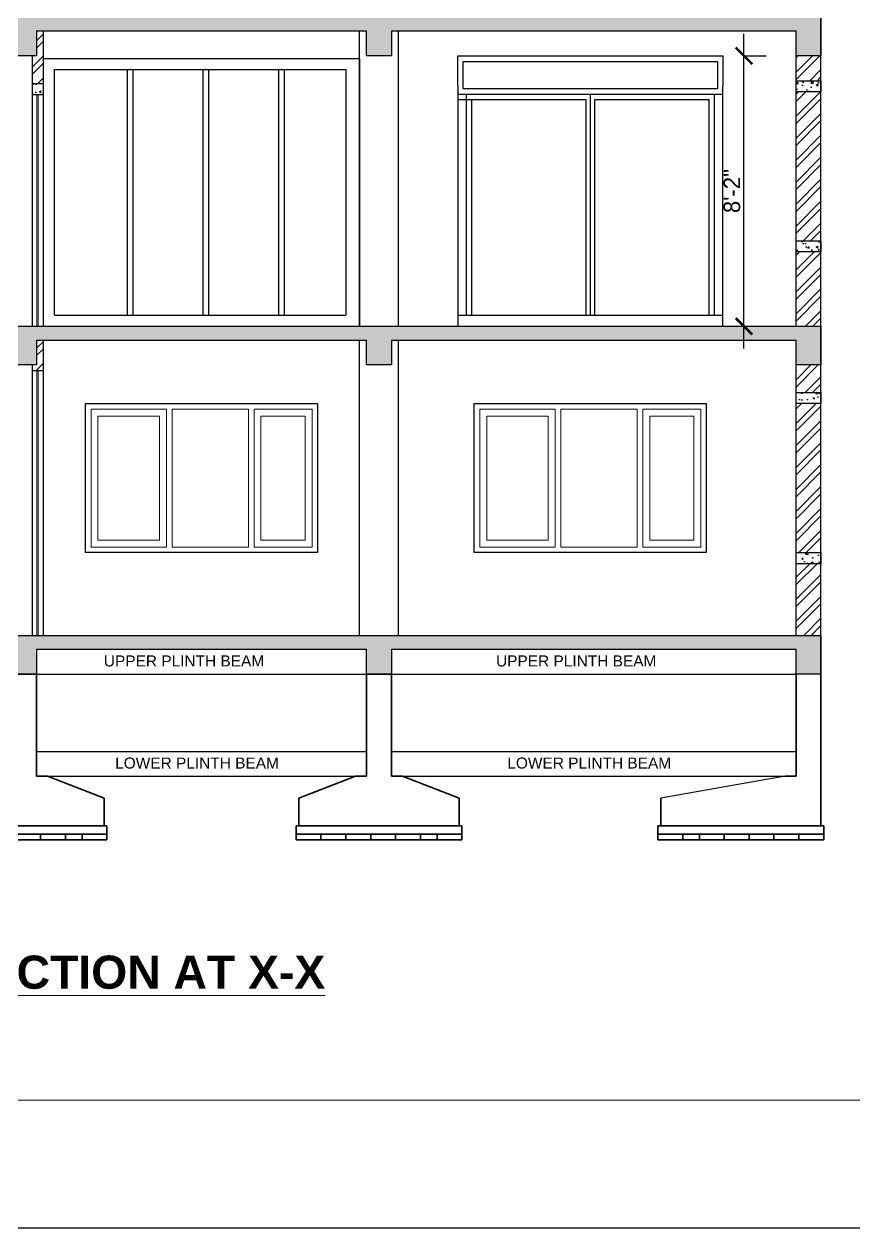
# Model space of a CAD drawing. Header units: inches. Extents: x -2812 to 9774, y -15726 to -746.
# Drawn here: x 4590.8 to 4891.2, y -9492.2 to -9056 of the extents above; entities that cross this region are included whole.
import ezdxf

# ---------------------------------------------------------------- set-up
doc = ezdxf.new("R2010")
doc.units = ezdxf.units.IN
doc.header["$LTSCALE"] = 17
doc.header["$MEASUREMENT"] = 0
doc.linetypes.add('ACAD_ISO02W100', pattern=[15, 12, -3])
for name, color, linetype, lineweight in [('DOOR & WIN', 1, 'Continuous', 25), ('ELE1', 3, 'Continuous', 9), ('ELEVATION', 7, 'Continuous', 25), ('furnitures', 45, 'Continuous', 9), ('OUTLINE', 1, 'Continuous', 25), ('TEXT', 231, 'Continuous', 20), ('WALL', 1, 'Continuous', 35), ('WINDOW FRAME', 161, 'Continuous', 20)]:
    doc.layers.add(name, color=color, linetype=linetype, lineweight=lineweight)
doc.styles.add('ARCHITECTURE', font='stylu.ttf')
doc.dimstyles.new('8 SCALE', dxfattribs={"dimscale": 0, "dimtxt": 6, "dimasz": 6, "dimexe": 8, "dimexo": 8, "dimgap": 1.25, "dimtad": 1, "dimdec": 0, "dimzin": 3, "dimdsep": 46, "dimlunit": 4, "dimtxsty": 'ARCHITECTURE', "dimblk": 'ARCHTICK', "dimcen": 8, "dimdle": 8, "dimclrd": 5, "dimclre": 5, "dimclrt": 7, "dimadec": 0, "dimazin": 0, "dimtfac": 0.75, "dimtdec": 0, "dimtix": 1, "dimtmove": 2, "dimatfit": 3, "dimldrblk": 'ARCHTICK', "dimfxl": 8, "dimfxlon": 1, "dimtolj": 1, "dimtzin": 0, "dimlwd": -1, "dimlwe": -1, "dimarcsym": 0})
pattern_1 = [(50, (1436.608, -6453.4055), (7.172602, -0.627521), [0.75, -8.25]), (355, (1436.608, -6453.4055), (-1.387513, 7.521921), [0.6, -6.6]), (100.45144, (1437.2056, -6453.458), (5.785088, 6.8944), [0.637402, -7.011421]), (46.1842, (1436.608, -6451.4055), (10.672413, -1.655193), [1.125, -12.375]), (96.63564, (1437.497, -6451.543), (9.34662, 9.741186), [0.956103, -10.517138]), (351.18416, (1436.608, -6451.405), (9.34662, 9.741186), [0.9, -9.9]), (21, (1437.608, -6451.9055), (5.9690705, -4.026189), [0.75, -8.25]), (326, (1437.608, -6451.9055), (2.433153, 7.2515), [0.6, -6.6]), (71.45144, (1438.105, -6452.241), (8.402224, 3.225312), [0.637402, -7.011421]), (37.5, (1436.608, -6453.4055), (0.1215986, 3.3289385), [0, -6.52, 0, -6.7, 0, -6.625]), (7.5, (1436.608, -6453.4055), (2.6306954, 3.944117), [0, -3.82, 0, -6.37, 0, -2.525]), (327.5, (1434.378, -6453.4055), (5.3382244, -0.2255487), [0, -2.5, 0, -7.8, 0, -10.35]), (317.5, (1433.378, -6453.4055), (5.8318617, 1.00105), [0, -3.25, 0, -5.18, 0, -7.35])]
pattern_2 = [(45, (1436.608, -6453.4055), (-3.9774756, 3.9774756), []), (45, (1439.2595, -6453.4055), (-3.9774756, 3.9774756), [])]

# ---------------------------------------------------------------- blocks, each defined once
blk = doc.blocks.new('DSFFDFFD')
at = {"layer": 'ELEVATION', "linetype": 'Continuous'}
for p, q in [((-9566.27, -3437), (-9650.27, -3437)), ((-9650.27, -3437), (-9650.27, -3491)), ((-9566.27, -3491), (-9566.27, -3437)), ((-9650.27, -3491), (-9566.27, -3491))]:
    blk.add_line(p, q, dxfattribs=at)
at = {"layer": 'WINDOW FRAME'}
for p, q in [((-9627.27, -3439), (-9648.27, -3439)), ((-9648.27, -3439), (-9648.27, -3489)), ((-9627.27, -3439), (-9627.27, -3489)), ((-9597.57, -3439), (-9625.27, -3439)), ((-9625.27, -3439), (-9625.27, -3489)), ((-9597.57, -3489), (-9597.57, -3439)), ((-9574.57, -3439), (-9595.57, -3439)), ((-9595.57, -3489), (-9595.57, -3439)), ((-9595.57, -3439), (-9568.27, -3439)), ((-9595.57, -3489), (-9595.57, -3439)), ((-9568.27, -3489), (-9568.27, -3439)), ((-9568.27, -3439), (-9568.27, -3489)), ((-9629.77, -3441.5), (-9645.77, -3441.5)), ((-9645.77, -3441.5), (-9645.77, -3486.5)), ((-9629.77, -3486.5), (-9629.77, -3441.5)), ((-9593.07, -3441.5), (-9570.77, -3441.5)), ((-9593.07, -3486.5), (-9593.07, -3441.5)), ((-9570.77, -3441.5), (-9570.77, -3486.5)), ((-9648.27, -3489), (-9627.27, -3489)), ((-9645.77, -3486.5), (-9629.77, -3486.5)), ((-9625.27, -3489), (-9597.57, -3489)), ((-9595.57, -3489), (-9574.57, -3489)), ((-9568.27, -3489), (-9595.57, -3489)), ((-9570.77, -3486.5), (-9593.07, -3486.5))]:
    blk.add_line(p, q, dxfattribs=at)
blk = doc.blocks.new('_ArchTick')
at = {"color": 0, "linetype": 'ByBlock', "const_width": 0.15}
blk.add_lwpolyline([(-0.5, -0.5), (0.5, 0.5)], dxfattribs=at)
blk = doc.blocks.new('*D3185')
at = {"layer": 'Defpoints', "color": 0, "transparency": 16777216}
for p in [(4843.74, -9067.52), (4851.36, -9067.52), (4843.74, -9165.52)]:
    blk.add_point(p, dxfattribs=at)
at = {"layer": 'OUTLINE', "color": 5, "transparency": 16777216}
for p, q in [((4851.36, -9173.52), (4851.36, -9059.52)), ((4851.36, -9067.52), (4859.36, -9067.52)), ((4851.36, -9165.52), (4859.36, -9165.52))]:
    blk.add_line(p, q, dxfattribs=at)
at = {"layer": 'OUTLINE', "color": 5, "transparency": 16777216, "xscale": 6, "yscale": 6, "zscale": 6}
for p, rotation in [((4851.36, -9067.52), 90), ((4851.36, -9165.52), 270)]:
    blk.add_blockref('_ArchTick', p, dxfattribs=dict(at, rotation=rotation))
at = {"layer": 'OUTLINE', "color": 7, "transparency": 16777216, "insert": (4847.01, -9116.52), "char_height": 6, "attachment_point": 5, "rotation": 90, "style": 'ARCHITECTURE'}
blk.add_mtext('\\A1;8\'-2"', dxfattribs=at)

msp = doc.modelspace()

# ---------------------------------------------------------------- hatches: boundary and pattern name
at = {"layer": 'OUTLINE', "true_color": 0xf7abae}
h = msp.add_hatch(dxfattribs=at)
h.set_pattern_fill('AR-CONC', color=241)
h.set_pattern_definition(pattern_1)
h.paths.add_polyline_path([(4476.24, -9004.52), (4419.24, -9004.52), (4419.24, -9009.52), (4464.66, -9009.52), (4534.66, -9058.52), (4586.25, -9058.52), (4586.25, -9067.52), (4595.25, -9067.52), (4595.25, -9058.52), (4714.74, -9058.52), (4714.74, -9067.52), (4723.74, -9067.52), (4723.74, -9058.52), (4870.24, -9058.52), (4870.24, -9067.52), (4879.24, -9067.52), (4879.24, -9053.52), (4870.24, -9053.52), (4536.24, -9053.52), (4536.24, -9046.52), (4526.24, -9046.52), (4526.24, -9039.52), (4516.24, -9039.52), (4516.24, -9032.52), (4506.24, -9032.52), (4506.24, -9025.52), (4496.24, -9025.52), (4496.24, -9018.52), (4486.24, -9018.52), (4486.24, -9011.52), (4476.24, -9011.52)])
at = {"layer": 'OUTLINE'}
h = msp.add_hatch(dxfattribs=at)
h.set_pattern_fill('ANSI32', color=8, scale=15)
h.set_pattern_definition(pattern_2)
h.paths.add_polyline_path([(4597.75, -9068.52), (4597.75, -9058.52), (4595.25, -9058.52), (4595.25, -9067.52), (4593.75, -9067.52), (4593.75, -9077.52), (4597.75, -9077.52)])
h = msp.add_hatch(dxfattribs=at)
h.set_pattern_fill('ANSI32', color=8, scale=15)
h.set_pattern_definition(pattern_2)
h.paths.add_polyline_path([(4879.24, -9067.52), (4870.24, -9067.52), (4870.24, -9076.52), (4879.24, -9076.52)])
at = {"layer": 'OUTLINE', "true_color": 0xf7abae}
h = msp.add_hatch(dxfattribs=at)
h.set_pattern_fill('AR-CONC', color=241)
h.set_pattern_definition(pattern_1)
h.paths.add_polyline_path([(4879.24, -9076.52), (4870.24, -9076.52), (4870.24, -9080.52), (4879.24, -9080.52)])
h = msp.add_hatch(dxfattribs=at)
h.set_pattern_fill('AR-CONC', color=241)
h.set_pattern_definition(pattern_1)
h.paths.add_polyline_path([(4597.75, -9077.52), (4593.75, -9077.52), (4593.75, -9081.52), (4597.75, -9081.52)])
at = {"layer": 'OUTLINE'}
h = msp.add_hatch(dxfattribs=at)
h.set_pattern_fill('ANSI32', color=8, scale=15)
h.set_pattern_definition(pattern_2)
h.paths.add_polyline_path([(4879.24, -9080.52), (4870.24, -9080.52), (4870.24, -9134.52), (4879.24, -9134.52)])
at = {"layer": 'OUTLINE', "true_color": 0xf7abae}
h = msp.add_hatch(dxfattribs=at)
h.set_pattern_fill('AR-CONC', color=241)
h.set_pattern_definition(pattern_1)
h.paths.add_polyline_path([(4496.24, -9130.52), (4486.24, -9130.52), (4486.24, -9123.52), (4476.24, -9123.52), (4476.24, -9116.52), (4419.24, -9116.52), (4419.24, -9121.52), (4464.66, -9121.52), (4534.66, -9170.52), (4586.25, -9170.52), (4586.25, -9179.52), (4595.25, -9179.52), (4595.25, -9170.52), (4714.74, -9170.52), (4714.74, -9179.52), (4723.74, -9179.52), (4723.74, -9170.52), (4870.24, -9170.52), (4870.24, -9179.52), (4879.24, -9179.52), (4879.24, -9165.52), (4870.24, -9165.52), (4536.24, -9165.52), (4536.24, -9158.52), (4526.24, -9158.52), (4526.24, -9151.52), (4516.24, -9151.52), (4516.24, -9144.52), (4506.24, -9144.52), (4506.24, -9137.52), (4496.24, -9137.52)])
h = msp.add_hatch(dxfattribs=at)
h.set_pattern_fill('AR-CONC', color=241)
h.set_pattern_definition(pattern_1)
h.paths.add_polyline_path([(4879.24, -9134.52), (4870.24, -9134.52), (4870.24, -9138.52), (4879.24, -9138.52)], flags=17)
at = {"layer": 'OUTLINE'}
h = msp.add_hatch(dxfattribs=at)
h.set_pattern_fill('ANSI32', color=8, scale=15)
h.set_pattern_definition(pattern_2)
h.paths.add_polyline_path([(4879.24, -9138.52), (4870.24, -9138.52), (4870.24, -9165.52), (4879.24, -9165.52)], flags=17)
h = msp.add_hatch(dxfattribs=at)
h.set_pattern_fill('ANSI32', color=8, scale=15)
h.set_pattern_definition(pattern_2)
h.paths.add_polyline_path([(4597.75, -9170.52), (4595.25, -9170.52), (4595.25, -9179.52), (4593.75, -9179.52), (4593.75, -9181.52), (4597.75, -9181.52)])
h = msp.add_hatch(dxfattribs=at)
h.set_pattern_fill('ANSI32', color=8, scale=15)
h.set_pattern_definition(pattern_2)
h.paths.add_polyline_path([(4879.24, -9179.52), (4870.24, -9179.52), (4870.24, -9189.52), (4879.24, -9189.52)])
at = {"layer": 'OUTLINE', "true_color": 0xf7abae}
h = msp.add_hatch(dxfattribs=at)
h.set_pattern_fill('AR-CONC', color=241)
h.set_pattern_definition(pattern_1)
h.paths.add_polyline_path([(4879.24, -9189.52), (4870.24, -9189.52), (4870.24, -9193.52), (4879.24, -9193.52)])
at = {"layer": 'OUTLINE'}
h = msp.add_hatch(dxfattribs=at)
h.set_pattern_fill('ANSI32', color=8, scale=15)
h.set_pattern_definition(pattern_2)
h.paths.add_polyline_path([(4879.24, -9193.52), (4870.24, -9193.52), (4870.24, -9247.52), (4879.24, -9247.52)])
at = {"layer": 'OUTLINE', "true_color": 0xf7abae}
h = msp.add_hatch(dxfattribs=at)
h.set_pattern_fill('AR-CONC', color=241)
h.set_pattern_definition(pattern_1)
h.paths.add_polyline_path([(4428.24, -9282.52), (4586.25, -9282.52), (4586.25, -9291.52), (4595.25, -9291.52), (4595.25, -9282.52), (4714.74, -9282.52), (4714.74, -9291.52), (4723.74, -9291.52), (4723.74, -9282.52), (4870.24, -9282.52), (4870.24, -9291.52), (4879.24, -9291.52), (4879.24, -9277.52), (4870.24, -9277.52), (4536.24, -9277.52), (4536.24, -9270.52), (4526.24, -9270.52), (4526.24, -9263.52), (4516.24, -9263.52), (4516.24, -9256.52), (4506.24, -9256.52), (4506.24, -9249.52), (4496.24, -9249.52), (4496.24, -9242.52), (4486.24, -9242.52), (4486.24, -9235.52), (4476.24, -9235.52), (4476.24, -9228.52), (4419.24, -9228.52), (4419.24, -9233.52), (4464.66, -9233.52), (4527.52, -9277.52), (4419.24, -9277.52), (4419.24, -9291.52), (4428.24, -9291.52)])
h = msp.add_hatch(dxfattribs=at)
h.set_pattern_fill('AR-CONC', color=241)
h.set_pattern_definition(pattern_1)
h.paths.add_polyline_path([(4879.24, -9247.52), (4870.24, -9247.52), (4870.24, -9251.52), (4879.24, -9251.52)], flags=17)
at = {"layer": 'OUTLINE'}
h = msp.add_hatch(dxfattribs=at)
h.set_pattern_fill('ANSI32', color=8, scale=15)
h.set_pattern_definition(pattern_2)
h.paths.add_polyline_path([(4879.24, -9251.52), (4870.24, -9251.52), (4870.24, -9277.52), (4879.24, -9277.52)], flags=17)

# ---------------------------------------------------------------- linework, layer by layer
at = {"layer": 'Defpoints'}
msp.add_lwpolyline([(5451.85, -7244.21), (2274.25, -7244.21), (2274.25, -9492.18), (5451.85, -9492.18)], close=True, dxfattribs=at)
at = {"layer": 'ELE1'}
msp.add_lwpolyline([(2320.56, -7290.53), (5405.53, -7290.53), (5405.53, -9445.86), (2320.56, -9445.86)], close=True, dxfattribs=at)
at = {"layer": 'furnitures'}
for p, q in [((4593.75, -9081.52), (4593.75, -9165.52)), ((4595.32, -9081.52), (4595.32, -9165.52)), ((4595.84, -9081.52), (4595.84, -9165.52)), ((4597.75, -9081.52), (4597.75, -9165.52)), ((4593.75, -9181.52), (4593.75, -9277.52)), ((4595.32, -9181.52), (4595.32, -9277.52)), ((4595.84, -9181.52), (4595.84, -9277.52)), ((4597.75, -9181.52), (4597.75, -9277.52))]:
    msp.add_line(p, q, dxfattribs=at)
at = {"layer": 'OUTLINE'}
for p, q in [((4879.24, -9179.52), (4879.24, -9053.52)), ((4595.25, -9058.52), (4714.74, -9058.52)), ((4597.75, -9165.52), (4597.75, -9058.52)), ((4712.24, -9165.52), (4712.24, -9058.52)), ((4723.74, -9058.52), (4870.24, -9058.52)), ((4726.24, -9165.52), (4726.24, -9058.52)), ((4870.24, -9165.52), (4870.24, -9058.52)), ((4593.75, -9165.52), (4593.75, -9067.52)), ((4593.75, -9077.52), (4597.75, -9077.52)), ((4593.75, -9081.52), (4597.75, -9081.52)), ((4536.24, -9165.52), (4879.24, -9165.52)), ((4879.24, -9291.52), (4879.24, -9165.52)), ((4595.25, -9170.52), (4714.74, -9170.52)), ((4597.75, -9277.52), (4597.75, -9170.52)), ((4712.24, -9277.52), (4712.24, -9170.52)), ((4723.74, -9170.52), (4870.24, -9170.52)), ((4726.24, -9277.52), (4726.24, -9170.52)), ((4870.24, -9277.52), (4870.24, -9170.52)), ((4593.75, -9277.52), (4593.75, -9179.52)), ((4593.75, -9181.52), (4597.75, -9181.52)), ((4536.24, -9277.52), (4879.24, -9277.52)), ((4595.25, -9282.52), (4714.74, -9282.52)), ((4723.74, -9282.52), (4870.24, -9282.52)), ((4428.24, -9291.52), (4870.24, -9291.52)), ((4595.25, -9319.52), (4714.74, -9319.52)), ((4723.74, -9319.52), (4870.24, -9319.52)), ((4599.25, -9328.52), (4710.74, -9328.52)), ((4727.74, -9328.52), (4866.24, -9328.52)), ((4866.24, -9328.52), (4821.24, -9336.52))]:
    msp.add_line(p, q, dxfattribs=at)
at = {"layer": 'OUTLINE', "color": 143, "true_color": 0x7aafdf}
for p, q in [((4747.74, -9067.52), (4843.74, -9067.52)), ((4747.74, -9078.52), (4747.74, -9067.52)), ((4843.74, -9067.52), (4843.74, -9078.52)), ((4597.75, -9068.52), (4712.24, -9068.52)), ((4597.75, -9165.52), (4597.75, -9068.52)), ((4712.24, -9068.52), (4712.24, -9165.52)), ((4749.74, -9069.52), (4841.74, -9069.52)), ((4749.74, -9079.52), (4749.74, -9069.52)), ((4841.74, -9069.52), (4841.74, -9079.52)), ((4601.75, -9072.52), (4707.24, -9072.52)), ((4601.75, -9161.52), (4601.75, -9072.52)), ((4628.12, -9072.52), (4628.12, -9161.52)), ((4630.12, -9072.52), (4630.12, -9161.52)), ((4655.48, -9072.52), (4655.48, -9161.52)), ((4657.48, -9072.52), (4657.48, -9161.52)), ((4682.85, -9072.52), (4682.85, -9161.52)), ((4684.85, -9072.52), (4684.85, -9161.52)), ((4707.24, -9072.52), (4707.24, -9161.52)), ((4841.74, -9079.52), (4749.74, -9079.52)), ((4840.74, -9081.52), (4747.74, -9081.52)), ((4843.74, -9081.52), (4747.74, -9081.52)), ((4794.24, -9083.52), (4747.74, -9083.52)), ((4750.74, -9081.52), (4750.74, -9161.52)), ((4767.24, -9083.52), (4752.74, -9083.52)), ((4752.74, -9083.52), (4752.74, -9161.52)), ((4794.24, -9161.52), (4794.24, -9083.52)), ((4795.74, -9081.52), (4795.74, -9161.52)), ((4838.74, -9083.52), (4797.24, -9083.52)), ((4797.24, -9083.52), (4797.24, -9161.52)), ((4838.74, -9161.52), (4838.74, -9083.52)), ((4840.74, -9161.52), (4840.74, -9081.52)), ((4601.75, -9161.52), (4707.24, -9161.52)), ((4597.75, -9165.52), (4712.24, -9165.52))]:
    msp.add_line(p, q, dxfattribs=at)
at = {"layer": 'OUTLINE', "color": 7}
for p, q in [((4747.74, -9078.52), (4747.74, -9165.52)), ((4843.74, -9165.52), (4843.74, -9078.52)), ((4747.74, -9161.52), (4843.74, -9161.52))]:
    msp.add_line(p, q, dxfattribs=at)
at = {"layer": 'OUTLINE'}
for points in [[(4870.24, -9053.52), (4879.24, -9053.52), (4879.24, -9067.52), (4870.24, -9067.52), (4870.24, -9058.52)], [(4595.25, -9058.52), (4595.25, -9067.52), (4586.25, -9067.52), (4586.25, -9058.52)], [(4723.74, -9058.52), (4723.74, -9067.52), (4714.74, -9067.52), (4714.74, -9058.52)], [(4586.25, -9165.52), (4595.25, -9165.52)], [(4714.74, -9165.52), (4723.74, -9165.52)], [(4870.24, -9165.52), (4879.24, -9165.52), (4879.24, -9179.52), (4870.24, -9179.52), (4870.24, -9170.52)], [(4595.25, -9170.52), (4595.25, -9179.52), (4586.25, -9179.52), (4586.25, -9170.52)], [(4723.74, -9170.52), (4723.74, -9179.52), (4714.74, -9179.52), (4714.74, -9170.52)], [(4870.24, -9277.52), (4879.24, -9277.52), (4879.24, -9291.52), (4870.24, -9291.52), (4870.24, -9282.52)], [(4595.25, -9282.52), (4595.25, -9291.52), (4586.25, -9291.52), (4586.25, -9282.52)], [(4723.74, -9282.52), (4723.74, -9291.52), (4714.74, -9291.52), (4714.74, -9282.52)]]:
    msp.add_lwpolyline(points, dxfattribs=at)
for points in [[(4870.24, -9076.52), (4879.24, -9076.52), (4879.24, -9080.52), (4870.24, -9080.52)], [(4870.24, -9134.52), (4879.24, -9134.52), (4879.24, -9138.52), (4870.24, -9138.52)], [(4870.24, -9189.52), (4879.24, -9189.52), (4879.24, -9193.52), (4870.24, -9193.52)], [(4612.99, -9193.52), (4696.99, -9193.52), (4696.99, -9247.52), (4612.99, -9247.52)], [(4753.74, -9193.52), (4837.74, -9193.52), (4837.74, -9247.52), (4753.74, -9247.52)], [(4870.24, -9247.52), (4879.24, -9247.52), (4879.24, -9251.52), (4870.24, -9251.52)]]:
    msp.add_lwpolyline(points, close=True, dxfattribs=at)
at = {"layer": 'OUTLINE', "color": 143, "true_color": 0x7aafdf}
for p in [(4629.12, -9072.52), (4656.48, -9072.52), (4683.85, -9072.52)]:
    msp.add_point(p, dxfattribs=at)
at = {"layer": 'WALL', "linetype": 'ACAD_ISO02W100'}
for p, q in [((4595.25, -9291.52), (4595.25, -9328.52)), ((4714.74, -9291.52), (4714.74, -9328.52)), ((4723.74, -9291.52), (4723.74, -9328.52)), ((4870.24, -9291.52), (4870.24, -9328.52)), ((4879.24, -9346.52), (4879.24, -9291.52)), ((4595.25, -9328.52), (4599.25, -9328.52)), ((4599.25, -9328.52), (4619.75, -9336.52)), ((4690.24, -9336.52), (4710.74, -9328.52)), ((4714.74, -9328.52), (4710.74, -9328.52)), ((4723.74, -9328.52), (4727.74, -9328.52)), ((4727.74, -9328.52), (4748.24, -9336.52)), ((4870.24, -9328.52), (4866.24, -9328.52)), ((4619.75, -9346.52), (4619.75, -9336.52)), ((4690.24, -9346.52), (4690.24, -9336.52)), ((4748.24, -9346.52), (4748.24, -9336.52)), ((4821.24, -9346.52), (4821.24, -9336.52)), ((4620.75, -9346.52), (4560.75, -9346.52)), ((4620.75, -9351.52), (4620.75, -9346.52)), ((4689.24, -9351.52), (4689.24, -9346.52)), ((4749.24, -9346.52), (4689.24, -9346.52)), ((4749.24, -9351.52), (4749.24, -9346.52)), ((4820.24, -9351.52), (4820.24, -9346.52)), ((4820.24, -9346.52), (4880.24, -9346.52)), ((4880.24, -9351.52), (4880.24, -9346.52)), ((4620.75, -9349.52), (4560.75, -9349.52)), ((4596.75, -9351.52), (4596.75, -9349.52)), ((4605.75, -9351.52), (4605.75, -9349.52)), ((4611.75, -9351.52), (4611.75, -9349.52)), ((4749.24, -9349.52), (4689.24, -9349.52)), ((4698.24, -9351.52), (4698.24, -9349.52)), ((4707.24, -9351.52), (4707.24, -9349.52)), ((4716.24, -9351.52), (4716.24, -9349.52)), ((4725.24, -9351.52), (4725.24, -9349.52)), ((4734.24, -9351.52), (4734.24, -9349.52)), ((4740.24, -9351.52), (4740.24, -9349.52)), ((4820.24, -9349.52), (4880.24, -9349.52)), ((4829.24, -9351.52), (4829.24, -9349.52)), ((4835.24, -9351.52), (4835.24, -9349.52)), ((4844.24, -9351.52), (4844.24, -9349.52)), ((4853.24, -9351.52), (4853.24, -9349.52)), ((4862.24, -9351.52), (4862.24, -9349.52)), ((4871.24, -9351.52), (4871.24, -9349.52)), ((4620.75, -9351.52), (4560.75, -9351.52)), ((4749.24, -9351.52), (4689.24, -9351.52)), ((4820.24, -9351.52), (4880.24, -9351.52))]:
    msp.add_line(p, q, dxfattribs=at)

# ---------------------------------------------------------------- block references
at = {"layer": 'OUTLINE', "xscale": -1}
for p in [(-4953.27, -5756.52), (-4812.53, -5756.52)]:
    msp.add_blockref('DSFFDFFD', p, dxfattribs=at)

# ---------------------------------------------------------------- texts
at = {"layer": 'DOOR & WIN', "char_height": 4, "attachment_point": 5}
for s, insert in [('{\\fArial TUR|b0|i0|c0|p34;\\C7;UPPER PLINTH BEAM}', (4648.65, -9286.78)), ('{\\fArial TUR|b0|i0|c0|p34;\\C7;UPPER PLINTH BEAM}', (4790.64, -9286.78)), ('{\\fArial TUR|b0|i0|c0|p34;\\C7;LOWER PLINTH BEAM}', (4653.36, -9323.78)), ('{\\fArial TUR|b0|i0|c0|p34;\\C7;LOWER PLINTH BEAM}', (4795.35, -9323.78))]:
    msp.add_mtext(s, dxfattribs=dict(at, insert=insert))
at = {"layer": 'TEXT', "insert": (4632.74, -9393.52), "char_height": 12, "width": 396.2985, "attachment_point": 2}
msp.add_mtext('{\\fArial|b1|i0|c0|p34;\\LSECTION AT X-X}', dxfattribs=at)

# ---------------------------------------------------------------- dimensions: what is measured, and where the dimension line sits
at = {"layer": 'OUTLINE'}
dim = msp.add_linear_dim(base=(4851.36, -9067.52), p1=(4843.74, -9165.52), p2=(4843.74, -9067.52), angle=90, dimstyle='8 SCALE', override={"dimscale": 1}, dxfattribs=at)
dim.commit()
dim.dimension.update_dxf_attribs({"geometry": '*D3185', "text_midpoint": (4847.01, -9116.52)})

doc.saveas('drawing.dxf')
